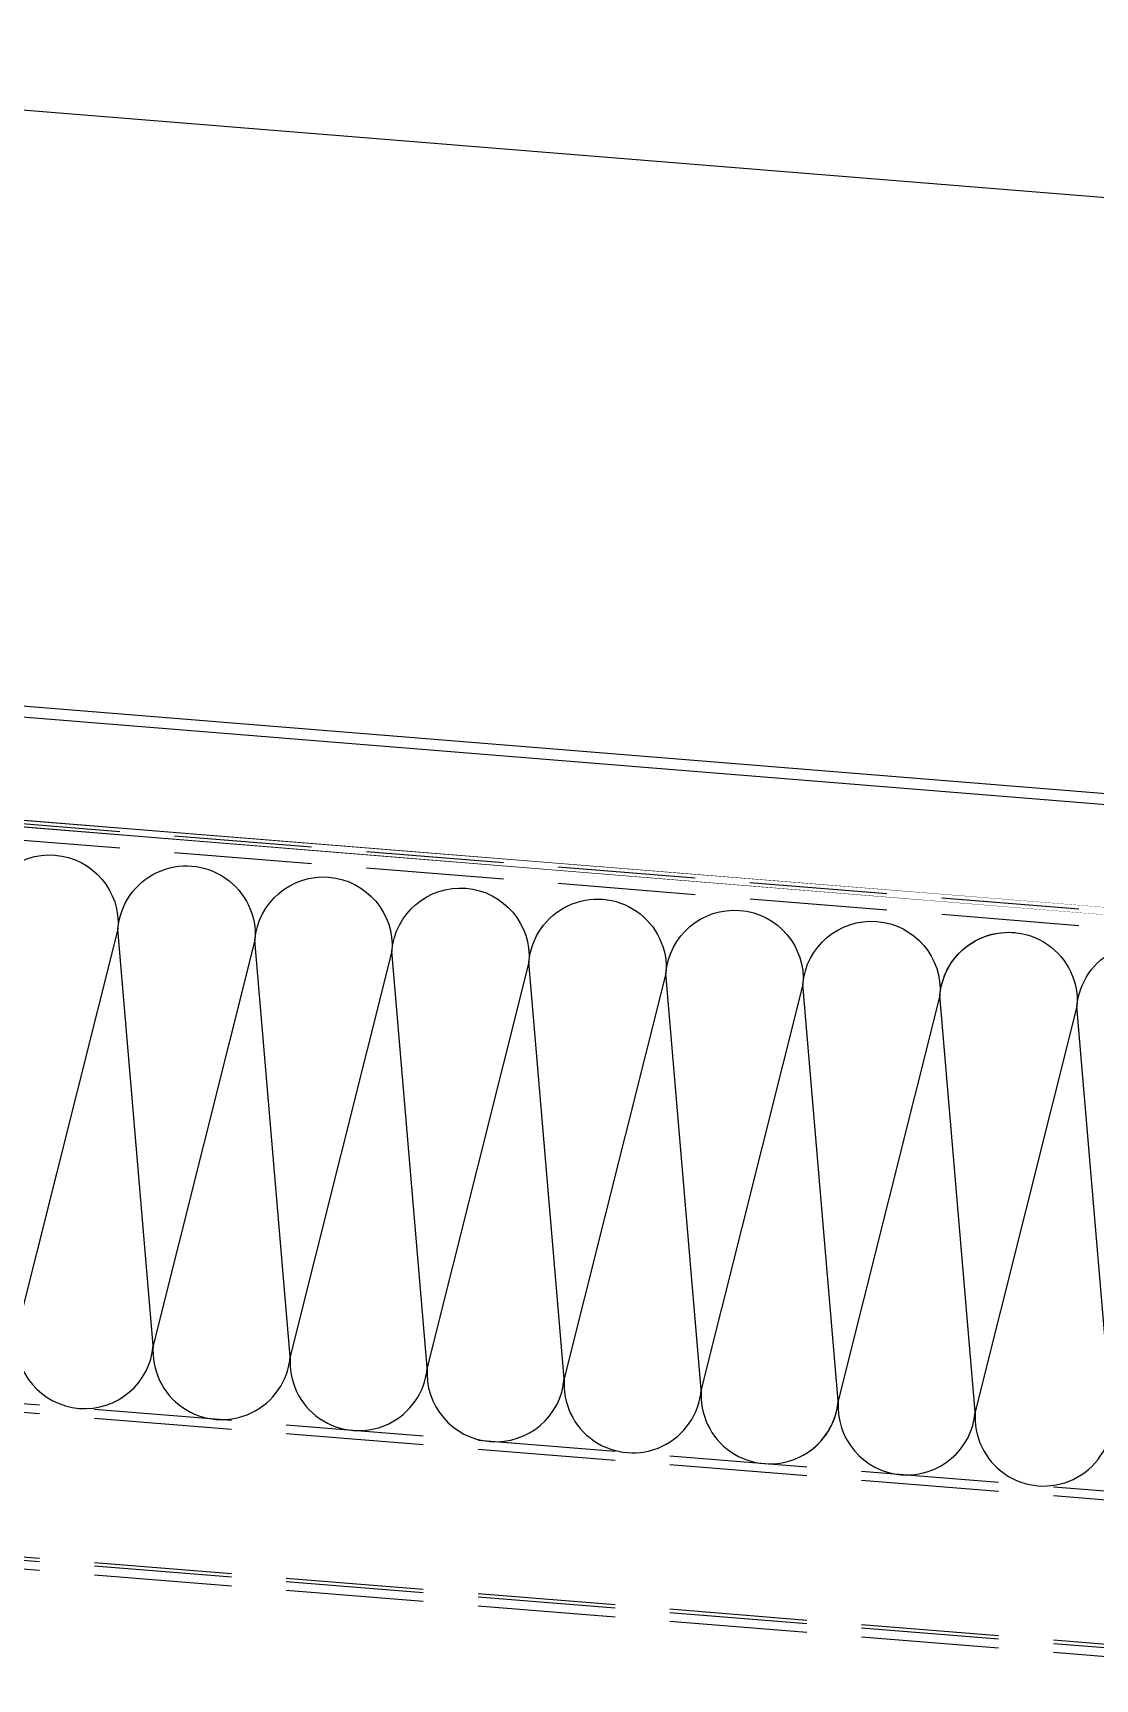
# Model space of a CAD drawing. Extents: x 220580 to 2027826, y -309201 to 71987.
# Drawn here: x 360486.9 to 360583.4, y -153209.1 to -153059.3 of the extents above; entities that cross this region are included whole.
import ezdxf

# ---------------------------------------------------------------- set-up
doc = ezdxf.new("R2010")
doc.units = 0
doc.linetypes.add('ZN-DASH', pattern=[0.35, 0.25, -0.1])
for name, color, linetype in [('!ZN6-虚线-8', 8, 'ZN-DASH'), ('BWM', 8, 'Continuous'), ('SEAMLOK75 - SHEET', 6, 'Continuous')]:
    doc.layers.add(name, color=color, linetype=linetype)
doc.layers.add('屋面板', color=6, linetype='Continuous', lineweight=13)

# ---------------------------------------------------------------- blocks, each defined once
blk = doc.blocks.new('20250908100738', base_point=(-59332.14, -80635.9))
at = {"color": 8, "ltscale": 50}
for p, q in [((-60924.04, -80547.73), (-60065.4, -80617.12)), ((-60924.04, -80549.24), (-60065, -80618.65)), ((-60064.16, -80669.99), (-60924.04, -80600.5)), ((-60064.16, -80670.79), (-60924.04, -80601.31)), ((-60064.16, -80683.93), (-60924.04, -80614.45)), ((-60064.16, -80684.24), (-60924.04, -80614.75)), ((-60064.16, -80685.04), (-60924.04, -80615.55))]:
    blk.add_line(p, q, dxfattribs=at)
at = {"layer": 'BWM', "color": 8}
for points in [[(-60191.59, -80615.82, -1), (-60179.14, -80616.82), (-60188.39, -80653.68, 1), (-60175.93, -80654.69), (-60179.14, -80616.82, -1), (-60166.68, -80617.83), (-60175.93, -80654.69, 1), (-60163.47, -80655.69), (-60166.68, -80617.83, -1), (-60154.22, -80618.84), (-60163.47, -80655.69, 1), (-60151.01, -80656.7), (-60154.22, -80618.84, -1), (-60141.76, -80619.84), (-60151.01, -80656.7, 1), (-60138.55, -80657.71), (-60141.76, -80619.84, -1), (-60129.3, -80620.85), (-60138.55, -80657.71, 1), (-60126.09, -80658.71), (-60129.3, -80620.85, -1), (-60116.84, -80621.86), (-60126.09, -80658.71, 1), (-60113.63, -80659.72), (-60116.84, -80621.86, -1), (-60104.38, -80622.86), (-60113.63, -80659.72, 1), (-60101.17, -80660.73), (-60104.38, -80622.86, -0.419404), (-60097.54, -80617.15)], [(-60116.19, -80664.27, 0.218797), (-60113.63, -80659.72), (-60116.84, -80621.86, -1), (-60104.38, -80622.86), (-60113.63, -80659.72, 1), (-60101.17, -80660.73), (-60104.38, -80622.86, -1), (-60091.92, -80623.87), (-60101.17, -80660.73, 1), (-60088.71, -80661.73), (-60091.92, -80623.87, -1), (-60079.46, -80624.88), (-60088.71, -80661.73, 1), (-60076.25, -80662.74), (-60079.46, -80624.88, -1), (-60067, -80625.88), (-60076.25, -80662.74, 1), (-60063.79, -80663.75), (-60067, -80625.88, -1), (-60054.54, -80626.89), (-60061.16, -80653.25)]]:
    blk.add_lwpolyline(points, format="xyb", dxfattribs=at)
at = {"layer": 'SEAMLOK75 - SHEET', "color": 8, "ltscale": 1000}
for p, q in [((-59844.77, -80570.06, 0), (-60924.04, -80482.85, 0)), ((-60924.04, -80537.03, 0), (-59849.12, -80623.89, 0)), ((-60924.04, -80538.03, 0), (-59849.2, -80624.88, 0))]:
    blk.add_line(p, q, dxfattribs=at)
at = {"layer": '屋面板', "color": 8, "const_width": 0.7}
blk.add_lwpolyline([(-60065.4, -80617.12), (-60924.04, -80547.73)], close=True, dxfattribs=at)
blk = doc.blocks.new('20250829153651')
at = {"layer": '!ZN6-虚线-8', "color": 8, "linetype": 'ZN-DASH', "ltscale": 70}
blk.add_blockref('20250908100738', (-3.98, 12219.43), dxfattribs=at)

msp = doc.modelspace()

# ---------------------------------------------------------------- block references
at = {"ltscale": 30}
msp.add_blockref('20250829153651', (361345.56, -165379.35), dxfattribs=at)

doc.saveas('drawing.dxf')
